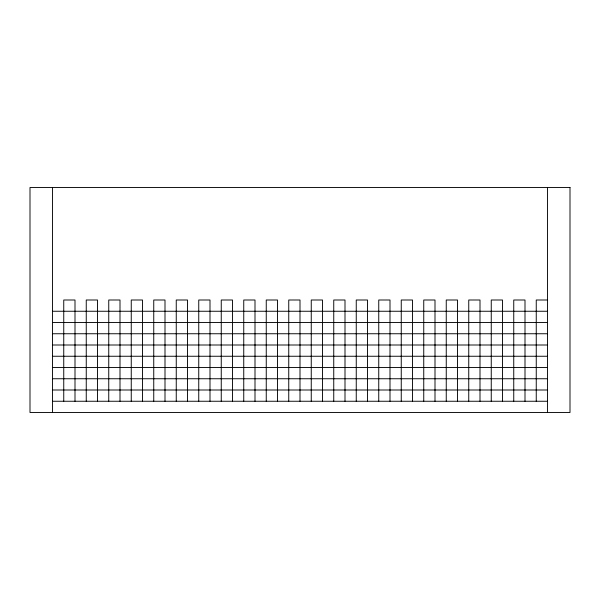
<?xml version="1.0" encoding="UTF-8"?>
<svg xmlns="http://www.w3.org/2000/svg" width="600" height="600" viewBox="0 0 600 600"><rect width="100%" height="100%" fill="white"/><g stroke="black" fill="none" stroke-linecap="round" stroke-linejoin="round"><path stroke-width="0.9" d="M547.5 300L536.25 300L536.25 401.25M52.5 311.25L547.5 311.25M52.5 322.5L547.5 322.5M52.5 333.75L547.5 333.75M52.5 345L547.5 345M52.5 356.25L547.5 356.25M52.5 367.5L547.5 367.5M52.5 378.75L547.5 378.75M52.5 390L547.5 390M52.5 401.25L547.5 401.25M547.5 187.5L547.5 412.5M525 401.25L525 300L513.75 300L513.75 401.25M502.5 401.25L502.5 300L491.25 300L491.25 401.25M480 401.25L480 300L468.75 300L468.75 401.25M457.5 401.25L457.5 300L446.25 300L446.25 401.25M435 401.25L435 300L423.75 300L423.75 401.25M412.5 401.25L412.5 300L401.25 300L401.25 401.25M390 401.25L390 300L378.75 300L378.75 401.25M367.5 401.25L367.5 300L356.25 300L356.25 401.25M345 401.25L345 300L333.75 300L333.75 401.25M322.5 401.25L322.5 300L311.25 300L311.25 401.25M300 401.25L300 300L288.75 300L288.75 401.25M277.5 401.25L277.5 300L266.25 300L266.25 401.25M255 401.25L255 300L243.75 300L243.75 401.25M232.5 401.25L232.5 300L221.25 300L221.25 401.25M210 401.25L210 300L198.75 300L198.75 401.25M187.5 401.25L187.5 300L176.25 300L176.25 401.25M165 401.25L165 300L153.75 300L153.75 401.25M142.5 401.25L142.5 300L131.25 300L131.25 401.25M120 401.25L120 300L108.75 300L108.75 401.25M97.5 401.25L97.5 300L86.25 300L86.25 401.25M75 401.25L75 300L63.75 300L63.75 401.25M52.5 187.5L52.5 412.5M570 187.5L30 187.5L30 412.5L570 412.5L570 187.5"/></g></svg>
